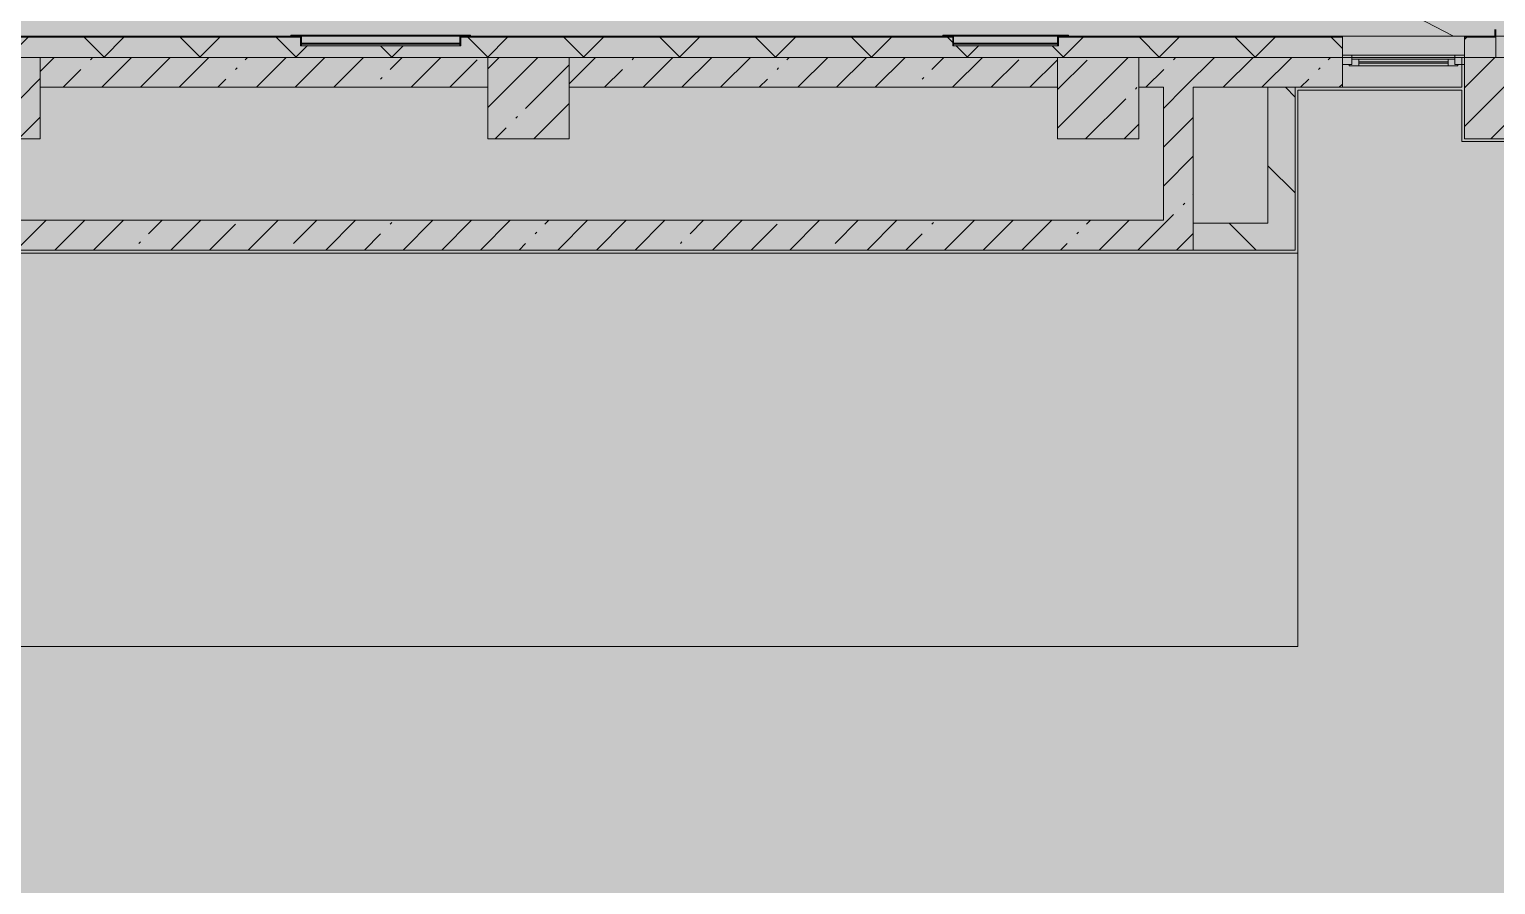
# Model space of a CAD drawing. Header units: millimetres. Extents: x -3902 to 188078, y -8553 to 29000.
# Drawn here: x 83498 to 94308, y 9105 to 15407 of the extents above; entities that cross this region are included whole.
import ezdxf

# ---------------------------------------------------------------- set-up
doc = ezdxf.new("R2010")
doc.units = ezdxf.units.MM
for name, color, linetype, lineweight in [('A-DETL-6', 7, 'Continuous', 5), ('A-WALL-3', 7, 'Continuous', 5), ('I-WALL-3', 7, 'Continuous', 5), ('S-COLS-4', 7, 'Continuous', 5)]:
    doc.layers.add(name, color=color, linetype=linetype, lineweight=lineweight)
doc.layers.add('A-DETL-GENF-2', color=7, linetype='Continuous', lineweight=9, true_color=0xc0c0c0, transparency=0.4)
for name, color, linetype, lineweight, true_color in [('A-FLOR-1', 7, 'Continuous', 5, 0xb7b7b7), ('A-GENM-1', 7, 'Continuous', 5, 0x737373), ('A-GENM-2', 7, 'Continuous', 5, 0xa1a1a1), ('A-GLAZ-3', 7, 'Continuous', 5, 0x737373), ('A-WALL-4', 7, 'Continuous', 5, 0x737373), ('A-WALL-5', 7, 'Continuous', 9, 0x737373), ('A-WALL-6', 7, 'Continuous', 5, 0xa1a1a1), ('I-WALL-4', 7, 'Continuous', 5, 0x737373), ('S-COLS-3', 7, 'Continuous', 5, 0x737373)]:
    doc.layers.add(name, color=color, linetype=linetype, lineweight=lineweight, true_color=true_color)
pattern_1 = [(45, (61067.9, 0), (-285.123, 285.123), []), (45, (61353, 0), (-285.123, 285.123), [504.031, -100.806, 16.764, -84.042])]
pattern_2 = [(135, (61067.9, 0), (-353.5534, -353.5534), [])]

# ---------------------------------------------------------------- blocks, each defined once
blk = doc.blocks.new('BSC_Колонна _Прямоугольная - 600х600-V46-3_10_1_птичка')
at = {"layer": 'S-COLS-4'}
h = blk.add_hatch(dxfattribs=at)
h.set_pattern_fill('FP_58', color=256, style=0, pattern_type=2)
h.set_pattern_definition([(45, (-26110, -14900), (-285.123, 285.123), []), (45, (-25824.88, -14900), (-285.123, 285.123), [504.031, -100.806, 16.764, -84.042])])
h.paths.add_polyline_path([(-300, -300), (300, -300), (300, 300), (-300, 300), (-300, -208)])
at = {"layer": 'S-COLS-3'}
for p, q in [((300, 300), (-300, 300)), ((-300, 300), (-300, -300)), ((300, -300), (300, 300)), ((-300, -300), (300, -300))]:
    blk.add_line(p, q, dxfattribs=at)
blk = doc.blocks.new('BSC_Колонна _Прямоугольная - 600х600-V72-3_10_1_птичка')
at = {"layer": 'S-COLS-4'}
h = blk.add_hatch(dxfattribs=at)
h.set_pattern_fill('FP_88', color=256, style=0, pattern_type=2)
h.set_pattern_definition([(45, (-33310, -14900), (-285.123, 285.123), []), (45, (-33024.88, -14900), (-285.123, 285.123), [504.031, -100.806, 16.764, -84.042])])
h.paths.add_polyline_path([(-300, -300), (300, -300), (300, 300), (-300, 300), (-300, -208)])
at = {"layer": 'S-COLS-3'}
for p, q in [((300, 300), (-300, 300)), ((-300, 300), (-300, -300)), ((300, -300), (300, 300)), ((-300, -300), (300, -300))]:
    blk.add_line(p, q, dxfattribs=at)
blk = doc.blocks.new('BSC_Колонна _Прямоугольная - 600х600-V83-3_10_1_птичка')
at = {"layer": 'S-COLS-4'}
h = blk.add_hatch(dxfattribs=at)
h.set_pattern_fill('FP_100', color=256, style=0, pattern_type=2)
h.set_pattern_definition([(45, (-30310, -14900), (-285.123, 285.123), []), (45, (-30024.88, -14900), (-285.123, 285.123), [504.031, -100.806, 16.764, -84.042])])
h.paths.add_polyline_path([(-300, -300), (300, -300), (300, 300), (-300, 300), (-300, -208)])
at = {"layer": 'S-COLS-3'}
for p, q in [((300, 300), (-300, 300)), ((-300, 300), (-300, -300)), ((300, -300), (300, 300)), ((-300, -300), (300, -300))]:
    blk.add_line(p, q, dxfattribs=at)
blk = doc.blocks.new('BSC_Колонна _Прямоугольная - 600х600-V121-3_10_1_птичка')
at = {"layer": 'S-COLS-4'}
h = blk.add_hatch(dxfattribs=at)
h.set_pattern_fill('FP_123', color=256, style=0, pattern_type=2)
h.set_pattern_definition([(45, (-22210, -14900), (-285.123, 285.123), []), (45, (-21924.88, -14900), (-285.123, 285.123), [504.031, -100.806, 16.764, -84.042])])
h.paths.add_polyline_path([(-300, -300), (300, -300), (300, 300), (-300, 300)])
at = {"layer": 'S-COLS-3'}
for p, q in [((300, 300), (-300, 300)), ((-300, 300), (-300, -300)), ((300, -300), (300, 300)), ((-300, -300), (300, -300))]:
    blk.add_line(p, q, dxfattribs=at)
blk = doc.blocks.new('120_Окно_СКБ_1Ст - 120_Окно_СКБ_1Ст_900х2500_h_-20705657-3_10_1_птичка')
at = {"layer": 'A-GLAZ-3'}
for p, q in [((-450, -127), (-450, -57)), ((-450, -57), (-380, -57)), ((450, -57), (-450, -57)), ((-380, -57), (-380, -127)), ((380, -87), (-380, -87)), ((-380, -87), (-380, -127)), ((-330, -137), (-330, -87)), ((-330, -107), (330, -107)), ((330, -137), (330, -87)), ((380, -127), (380, -57)), ((380, -57), (450, -57)), ((380, -127), (380, -87)), ((450, -57), (450, -127)), ((-380, -127), (-450, -127)), ((-450, -127), (-400, -127)), ((-380, -127), (-400, -127)), ((-400, -127), (-400, -137)), ((-400, -137), (400, -137)), ((400, -137), (-400, -137)), ((330, -117), (-330, -117)), ((450, -127), (380, -127)), ((400, -127), (380, -127)), ((400, -127), (450, -127)), ((400, -137), (400, -127))]:
    blk.add_line(p, q, dxfattribs=at)
blk = doc.blocks.new('Уголок вложенный - Уголок вложенный-23831105-3_10_1_птичка')
at = {"layer": 'A-GENM-1'}
for p, q in [((29164, 15365), (29244, 15365)), ((29164, 15361), (29164, 15365)), ((29244, 15365), (29244, 15285)), ((29237, 15288), (29237, 15349)), ((29244, 15285), (29240, 15285))]:
    blk.add_line(p, q, dxfattribs=at)
at = {"layer": 'A-GENM-1', "flags": 128}
for points in [[(29167, 15358), (29166, 15358), (29166, 15358), (29165, 15359), (29165, 15359), (29164, 15360), (29164, 15360), (29164, 15361)], [(29237, 15349), (29237, 15351), (29236, 15353), (29235, 15355), (29234, 15356), (29232, 15357), (29230, 15358), (29228, 15358)], [(29240, 15285), (29239, 15285), (29239, 15285), (29238, 15286), (29238, 15286), (29237, 15287), (29237, 15287), (29237, 15288)]]:
    blk.add_lwpolyline(points, dxfattribs=at)
at = {"layer": 'A-GENM-2'}
blk.add_line((29228, 15358), (29167, 15358), dxfattribs=at)
blk = doc.blocks.new('Уголок вложенный - Уголок вложенный-V137-3_10_1_птичка')
at = {"layer": 'A-GENM-1'}
for p, q in [((30010, 15365), (30090, 15365)), ((30010, 15285), (30010, 15365)), ((30090, 15365), (30090, 15361)), ((30014, 15285), (30010, 15285)), ((30017, 15349), (30017, 15288))]:
    blk.add_line(p, q, dxfattribs=at)
at = {"layer": 'A-GENM-1', "flags": 128}
for points in [[(30026, 15358), (30024, 15358), (30022, 15357), (30020, 15356), (30019, 15355), (30018, 15353), (30017, 15351), (30017, 15349)], [(30090, 15361), (30090, 15360), (30090, 15360), (30089, 15359), (30089, 15359), (30088, 15358), (30088, 15358), (30087, 15358)], [(30017, 15288), (30017, 15287), (30017, 15287), (30016, 15286), (30016, 15286), (30015, 15285), (30015, 15285), (30014, 15285)]]:
    blk.add_lwpolyline(points, dxfattribs=at)
at = {"layer": 'A-GENM-2'}
blk.add_line((30087, 15358), (30026, 15358), dxfattribs=at)
blk = doc.blocks.new('Уголок вложенный - Уголок вложенный-V138-3_10_1_птичка')
at = {"layer": 'A-GENM-1'}
for p, q in [((29244, 15365), (30010, 15365)), ((30010, 15285), (29244, 15285))]:
    blk.add_line(p, q, dxfattribs=at)
at = {"layer": 'A-GENM-1', "flags": 128}
for points in [[(29237, 15349), (29237, 15351), (29236, 15353), (29235, 15355), (29234, 15356), (29232, 15357), (29230, 15358), (29228, 15358)], [(30026, 15358), (30024, 15358), (30022, 15357), (30020, 15356), (30019, 15355), (30018, 15353), (30017, 15351), (30017, 15349)]]:
    blk.add_lwpolyline(points, dxfattribs=at)
blk = doc.blocks.new('Полоса с поворотом - Полоса с поворотом-23831239-3_10_1_птичка')
at = {"layer": 'A-GENM-1'}
for p, q in [((24437, 15363), (25603, 15363)), ((25603, 15306), (24437, 15306)), ((24437, 15298), (25603, 15298))]:
    blk.add_line(p, q, dxfattribs=at)
blk = doc.blocks.new('Уголок вложенный - Уголок вложенный-23831240-3_10_1_птичка')
at = {"layer": 'A-GENM-1'}
for p, q in [((24437, 15365), (25603, 15365)), ((25603, 15285), (24437, 15285))]:
    blk.add_line(p, q, dxfattribs=at)
at = {"layer": 'A-GENM-1', "flags": 128}
for points in [[(24430, 15349), (24430, 15351), (24429, 15353), (24428, 15355), (24427, 15356), (24425, 15357), (24423, 15358), (24421, 15358)], [(25619, 15358), (25617, 15358), (25615, 15357), (25614, 15356), (25612, 15355), (25611, 15353), (25610, 15351), (25610, 15349)]]:
    blk.add_lwpolyline(points, dxfattribs=at)
blk = doc.blocks.new('Полоса с поворотом - Полоса с поворотом-23831104-3_10_1_птичка')
at = {"layer": 'A-GENM-1'}
for p, q in [((19017, 15363), (19783, 15363)), ((19783, 15306), (19017, 15306)), ((19017, 15298), (19783, 15298))]:
    blk.add_line(p, q, dxfattribs=at)

msp = doc.modelspace()

# ---------------------------------------------------------------- hatches: boundary and pattern name
at = {"layer": 'A-DETL-GENF-2'}
for points in [[(60140.1, 14774.9), (60799.9, 14774.9), (60799.9, 15358), (99827.9, 15358), (99827.9, 23888.3), (94996, 23888.3), (94996, 27398.1), (58658.8, 27398.1), (58658.8, 14774.9), (59674, 14774.9)], [(97428.3, -258), (99377.9, -258), (99377.9, 15358), (60799.9, 15358), (60799.9, -258), (96496.1, -258)]]:
    msp.add_hatch(color=256, dxfattribs=at).paths.add_polyline_path(points)
at = {"layer": 'A-WALL-3'}
h = msp.add_hatch(dxfattribs=at)
h.set_pattern_fill('FP_64', color=256, style=0, pattern_type=2)
h.set_pattern_definition([(45, (61067.9, 0), (-353.5534, 353.5534), []), (135, (61067.9, 0), (-353.5534, -353.5534), [])])
h.paths.add_polyline_path([(88106.3, 15200), (93177.9, 15200), (93177.9, 15350), (91084.9, 15349), (91084.9, 15288), (91077.9, 15285), (90304.9, 15288), (90304.9, 15350), (86678.1, 15349), (86678.1, 15288), (86671.1, 15285), (85498.1, 15288), (85498.1, 15350), (80857.9, 15349), (80857.9, 15288), (80850.9, 15285), (80077.9, 15288), (80077.9, 15350), (75850.9, 15349), (75850.9, 15288), (75843.9, 15285), (75670.9, 15288), (75670.7, 15350), (73927.9, 15350), (73927.9, 15200), (87477.9, 15200)])
h.paths.add_polyline_path([(99377.9, 15200), (99377.9, 15350), (98877.9, 15350), (98877.9, 15200), (99292.7, 15200)])
h.paths.add_polyline_path([(95727.9, 15200), (96477.9, 15200), (96477.9, 15350), (95727.9, 15350)])
h.paths.add_polyline_path([(94677.9, 15200), (94827.9, 15200), (94827.9, 15350), (94677.9, 15350), (94677.9, 15270.2)])
h.paths.add_polyline_path([(70227.9, 15200), (70827.9, 15200), (70827.9, 15350), (70227.9, 15350)])
h.paths.add_polyline_path([(67597.8, 15200), (67827.9, 15200), (67827.9, 15350), (61107.9, 15350), (61107.9, 15293), (60957.9, 15293), (60957.9, 15200), (67227.9, 15200)])
h.paths.add_polyline_path([(69327.9, 15200), (69327.9, 15350), (68727.9, 15350), (68727.9, 15200)])
h.paths.add_polyline_path([(94077.9, 15200), (94307.9, 15200), (94302.9, 15350), (94077.9, 15350), (94077.9, 15270.2)])
at = {"layer": 'I-WALL-3'}
h = msp.add_hatch(dxfattribs=at)
h.set_pattern_fill('FP_60', color=256, style=0, pattern_type=2)
h.set_pattern_definition(pattern_1)
h.paths.add_polyline_path([(93177.9, 14980), (93177.9, 15200), (91677.9, 15200), (91677.9, 14980), (92829.1, 14980)])
h.paths.add_polyline_path([(75877.9, 14980), (79178.1, 14980), (79178.1, 15200), (75377.9, 15200), (75377.9, 14980)])
h.paths.add_polyline_path([(91077.9, 14980), (91077.9, 15200), (87477.9, 15200), (87477.9, 14980), (90902.9, 14980)])
h.paths.add_polyline_path([(86877.9, 14980), (86877.9, 15200), (83577.9, 15200), (83577.9, 14980), (86241.8, 14980)])
h.paths.add_polyline_path([(79778.1, 14980), (82977.9, 14980), (82977.9, 15200), (79778.1, 15200)])
h = msp.add_hatch(dxfattribs=at)
h.set_pattern_fill('FP_60', color=256, style=0, pattern_type=2)
h.set_pattern_definition(pattern_1)
h.paths.add_polyline_path([(92077.9, 14000), (92077.9, 14980), (91857.9, 14980), (91857.9, 14000)])
h = msp.add_hatch(dxfattribs=at)
h.set_pattern_fill('FP_63', color=256, style=0, pattern_type=2)
h.set_pattern_definition(pattern_2)
h.paths.add_polyline_path([(92829.1, 13980), (92829.1, 14980), (92629.1, 14980), (92629.1, 13980)])
h = msp.add_hatch(dxfattribs=at)
h.set_pattern_fill('FP_60', color=256, style=0, pattern_type=2)
h.set_pattern_definition(pattern_1)
h.paths.add_polyline_path([(92077.9, 13780), (92077.9, 14000), (81277.9, 14000), (81277.9, 13780), (91835.1, 13780)])
h = msp.add_hatch(dxfattribs=at)
h.set_pattern_fill('FP_63', color=256, style=0, pattern_type=2)
h.set_pattern_definition(pattern_2)
h.paths.add_polyline_path([(92077.9, 13780), (92829.1, 13780), (92829.1, 13980), (92077.9, 13980)])

# ---------------------------------------------------------------- linework, layer by layer
at = {"layer": 'A-DETL-6'}
msp.add_line((60799.9, 15358), (99377.9, 15358), dxfattribs=at)
at = {"layer": 'A-FLOR-1'}
for p, q in [((93996.1, 15358), (75627.9, 24880)), ((94057.9, 14960), (92849.1, 14960)), ((92849.1, 14960), (92849.1, 10859)), ((94057.9, 14580), (94057.9, 14960)), ((94697.9, 14580), (94057.9, 14580)), ((92850.1, 13759), (81310.1, 13759)), ((92850.1, 10859), (92850.1, 13759)), ((81298.9, 10859), (92850.1, 10859))]:
    msp.add_line(p, q, dxfattribs=at)
at = {"layer": 'A-WALL-4'}
for p, q in [((93177.9, 15200), (93177.9, 15358)), ((94077.9, 15358), (94077.9, 15200)), ((83577.9, 15200), (86877.9, 15200)), ((87477.9, 15200), (91077.9, 15200)), ((91677.9, 15200), (94077.9, 15200))]:
    msp.add_line(p, q, dxfattribs=at)
at = {"layer": 'A-WALL-5'}
for p, q in [((85499.9, 15353), (80856.1, 15353)), ((90306.6, 15353), (86676.4, 15353)), ((93177.9, 15353), (91083.1, 15353)), ((94300.9, 15353), (94077.9, 15353)), ((94300.9, 15358), (94300.9, 15350)), ((94302.9, 15350), (94302.9, 15407.3)), ((94307.9, 15407.3), (94307.9, 15200)), ((85498.6, 15350), (80857.5, 15350)), ((90305.3, 15350), (86677.7, 15350)), ((93177.9, 15350), (91084.5, 15350)), ((94307.9, 15350), (94077.9, 15350)), ((86877.9, 15200), (83577.9, 15200)), ((91077.9, 15200), (87477.9, 15200)), ((93177.9, 15200), (91677.9, 15200)), ((92829.1, 14980), (92629.1, 14980))]:
    msp.add_line(p, q, dxfattribs=at)
at = {"layer": 'A-WALL-6'}
for p, q in [((85428.1, 15358), (80927.9, 15358)), ((85502.1, 15358), (85489.1, 15358)), ((86687.1, 15358), (86674.2, 15358)), ((90234.9, 15358), (86748.1, 15358)), ((90308.8, 15358), (90295.9, 15358)), ((91093.9, 15358), (91081, 15358)), ((94300.9, 15358), (91154.9, 15358))]:
    msp.add_line(p, q, dxfattribs=at)
at = {"layer": 'I-WALL-4'}
for p, q in [((94300.9, 15407.3), (94300.9, 15358)), ((93177.9, 14980), (93177.9, 15200)), ((94057.9, 14980), (94057.9, 15200)), ((83577.9, 14980), (86877.9, 14980)), ((87477.9, 14980), (91077.9, 14980)), ((91677.9, 14980), (91857.9, 14980)), ((91857.9, 14980), (91857.9, 14000)), ((92077.9, 14980), (92629.1, 14980)), ((92077.9, 13780), (92077.9, 14980)), ((92629.1, 14980), (92629.1, 13980)), ((92829.1, 13780), (92829.1, 14980)), ((94057.9, 14980), (92829.1, 14980)), ((91857.9, 14000), (81277.9, 14000)), ((92629.1, 13980), (92077.9, 13980)), ((81277.9, 13780), (92829.1, 13780))]:
    msp.add_line(p, q, dxfattribs=at)

# ---------------------------------------------------------------- block references
at = {"layer": 'A-GENM-1'}
for name, p in [('Уголок вложенный - Уголок вложенный-23831105-3_10_1_птичка', (56261.1, 0)), ('Уголок вложенный - Уголок вложенный-23831240-3_10_1_птичка', (61067.9, 0)), ('Полоса с поворотом - Полоса с поворотом-23831239-3_10_1_птичка', (61067.9, 0)), ('Уголок вложенный - Уголок вложенный-V137-3_10_1_птичка', (56661.1, 0)), ('Уголок вложенный - Уголок вложенный-23831105-3_10_1_птичка', (61067.9, 0)), ('Уголок вложенный - Уголок вложенный-V138-3_10_1_птичка', (61067.9, 0)), ('Полоса с поворотом - Полоса с поворотом-23831104-3_10_1_птичка', (71294.9, 0)), ('Уголок вложенный - Уголок вложенный-V137-3_10_1_птичка', (61067.9, 0))]:
    msp.add_blockref(name, p, dxfattribs=at)
at = {"layer": 'A-GLAZ-3'}
msp.add_blockref('120_Окно_СКБ_1Ст - 120_Окно_СКБ_1Ст_900х2500_h_-20705657-3_10_1_птичка', (93627.9, 15275), dxfattribs=at)
at = {"layer": 'S-COLS-3'}
for name, p in [('BSC_Колонна _Прямоугольная - 600х600-V121-3_10_1_птичка', (83277.9, 14900)), ('BSC_Колонна _Прямоугольная - 600х600-V46-3_10_1_птичка', (87177.9, 14900)), ('BSC_Колонна _Прямоугольная - 600х600-V83-3_10_1_птичка', (91377.9, 14900)), ('BSC_Колонна _Прямоугольная - 600х600-V72-3_10_1_птичка', (94377.9, 14900))]:
    msp.add_blockref(name, p, dxfattribs=at)

doc.saveas('drawing.dxf')
